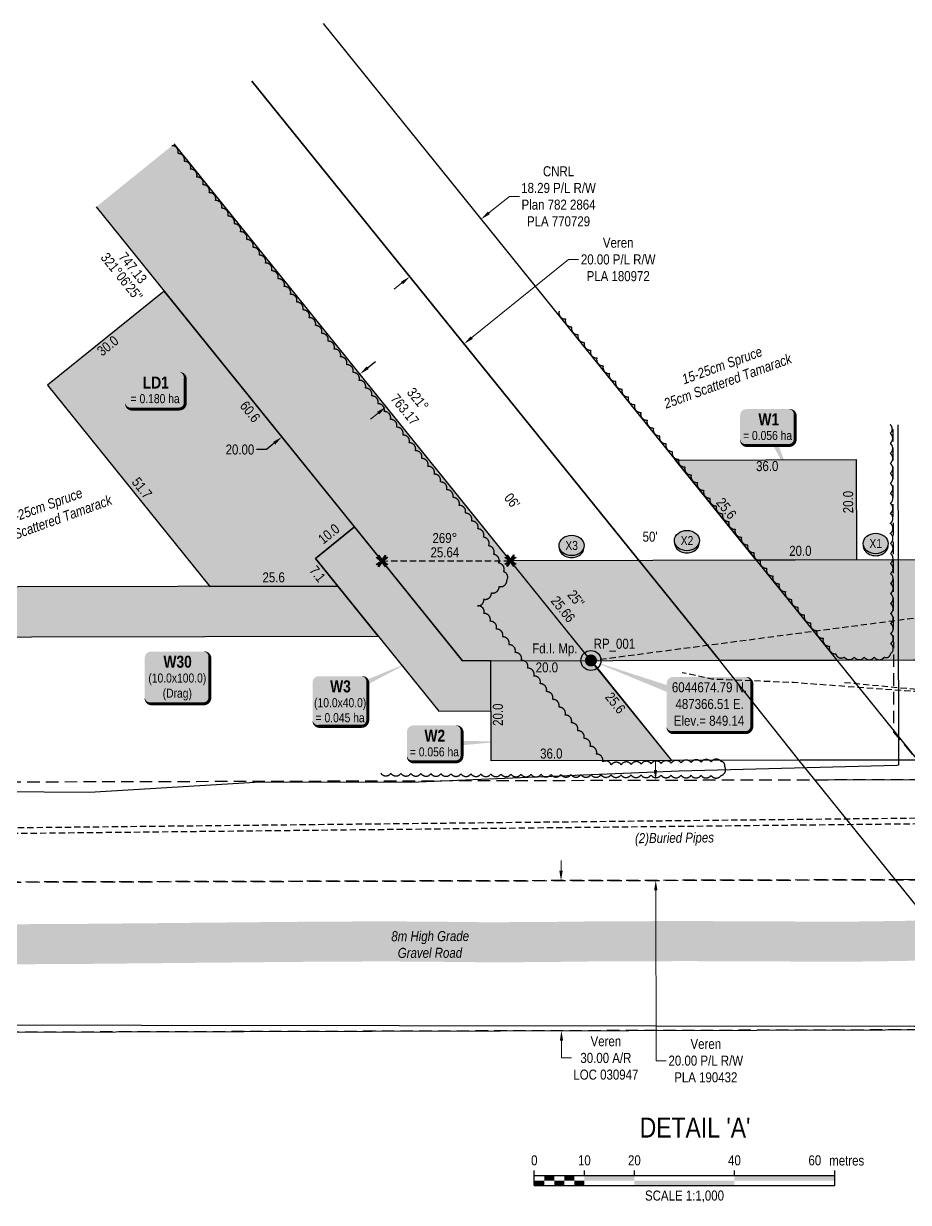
# Model space of a CAD drawing. Extents: x 481557 to 490744, y 6043801 to 6052728.
# Drawn here: x 484514 to 485398, y 6043801 to 6044978 of the extents above; entities that cross this region are included whole.
import ezdxf
from ezdxf.enums import TextEntityAlignment as Align

# ---------------------------------------------------------------- set-up
doc = ezdxf.new("R2010")
doc.units = 0
doc.header["$LTSCALE"] = 5
doc.header["$PDSIZE"] = 5
for name, pattern in [('0', [1, 1, 0]), ('foc-ACCESSROAD', [3.75, 2.5, -1.25]), ('foc-TIELINE', [1.875, 1.25, -0.625]), ('foc-TRAV', [1.875, 1.25, -0.625]), ('UG_PIPE', [1.875, 1.25, -0.625])]:
    doc.linetypes.add(name, pattern=pattern)
doc.layers.get('Defpoints').update_dxf_attribs({"color": 9})
for name, color, linetype in [('35', 37, 'Continuous'), ('AS-PIPE-UG', 44, 'UG_PIPE'), ('AS-PIPE-UG-T', 44, 'Continuous'), ('AS-ROADS', 254, 'Continuous'), ('C-AR', 13, 'foc-ACCESSROAD'), ('C-RW', 13, 'Continuous'), ('C-WS', 13, 'foc-ACCESSROAD'), ('DETAIL-T', 7, 'Continuous'), ('F-RW', 190, 'Continuous'), ('L-BD', 7, 'Continuous'), ('L-MON', 1, 'Continuous'), ('L-TIE', 7, 'foc-TIELINE'), ('P-CROSSINGS', 250, 'Continuous'), ('P-PROPOSED', 10, 'Continuous'), ('P-PROPOSED-H', 21, 'Continuous'), ('P-TEMP-BLOCKS', 250, 'Continuous'), ('P-TEMP-H', 41, 'Continuous'), ('P-TEMP_WORKSPACE', 46, 'Continuous'), ('P-TRAV', 4, 'foc-TRAV'), ('P-TXT', 4, 'Continuous'), ('T-BUSH', 110, '0'), ('T-BUSH-T', 110, 'Continuous'), ('WETLAND', 143, 'Continuous')]:
    doc.layers.add(name, color=color, linetype=linetype)
for name, color, linetype, lineweight in [('C-AR-T', 13, 'Continuous', 9), ('C-RW-T', 13, 'Continuous', 9), ('F-RW-T', 190, 'Continuous', 9), ('T-TEXT', 48, 'Continuous', 18)]:
    doc.layers.add(name, color=color, linetype=linetype, lineweight=lineweight)
doc.styles.add('80', font='ARIALN.TTF', dxfattribs={"height": 10})
doc.styles.add('80CG', font='ARIALN.TTF', dxfattribs={"height": 10})
doc.styles.add('80L', font='ARIALN.TTF', dxfattribs={"height": 10})
doc.styles.add('80LS', font='ARIALNI.TTF', dxfattribs={"height": 10})
doc.styles.add('BOLD', font='ARIALNB.TTF')
doc.styles.add('Crossing', font='ARIALN.TTF', dxfattribs={"height": 10})
doc.dimstyles.new('Compass 5 000', dxfattribs={"dimscale": 5, "dimtxt": 9, "dimasz": 2, "dimexe": 0.2, "dimexo": 0.0625, "dimgap": 0.5, "dimtad": 0, "dimtih": 1, "dimtoh": 1, "dimzin": 0, "dimdsep": 46, "dimtxsty": '80CG', "dimcen": 0.1, "dimse1": 1, "dimse2": 1, "dimclrd": 256, "dimclrt": 256, "dimaunit": 1, "dimadec": 4, "dimazin": 0, "dimtfac": 0.06, "dimtofl": 0, "dimtmove": 0, "dimatfit": 1, "dimfxl": 0.2, "dimtolj": 1, "dimtzin": 0, "dimlwd": -1, "dimarcsym": 0})

# ---------------------------------------------------------------- blocks, each defined once
blk = doc.blocks.new('*U87')
h = blk.add_hatch(color=191)
edge = h.paths.add_edge_path()
edge.add_line((-24, -18.2), (24, -18.2))
edge.add_arc((24, -12.2), 6, 270, 360)
edge.add_line((30, -12.2), (30, 12.5))
edge.add_arc((24, 12.5), 6, 0, 90)
edge.add_line((24, 18.5), (-24, 18.5))
edge.add_arc((-24, 12.5), 6, 90, 180)
edge.add_line((-30, 12.5), (-30, -12.2))
edge.add_arc((-24, -12.2), 6, 180, 270)
at = {"color": 250, "flags": 128}
blk.add_lwpolyline([(-24, -18.2, 3, 3, 0), (24, -18.2, 3, 3, 0.414214), (30, -12.2, 3, 3, 0), (30, 12.5, 3, 0, 0.414214), (24, 18.5, 0, 0, 0), (-24, 18.5, 0, 0, 0.414214), (-30, 12.5, 0, 0, 0), (-30, -12.2, 0, 3, 0.414214)], format="xyseb", close=True, dxfattribs=at)
at = {"flags": 128}
blk.add_lwpolyline([(-19.7, 12.4, 0, 7.5, 0), (0, 0, 0, 0, 0)], format="xyseb", dxfattribs=at)
at = {"color": 250}
for tag, p, height, style in [('TEMP_AREA_W1_001', (-9.2, 2.2), 12, 'BOLD'), ('ENTER_TEXT_001', (-30.7, -12.5), 9, '80')]:
    blk.add_attdef(tag, p, '', height=height, dxfattribs=dict(at, style=style))
blk = doc.blocks.new('*U120')
h = blk.add_hatch(color=191)
edge = h.paths.add_edge_path()
edge.add_line((-21.5, -31.6), (21.5, -31.6))
edge.add_arc((21.5, -25.6), 6, 270, 360)
edge.add_line((27.5, -25.6), (27.5, 12.5))
edge.add_arc((21.5, 12.5), 6, 0, 90)
edge.add_line((21.5, 18.5), (-21.5, 18.5))
edge.add_arc((-21.5, 12.5), 6, 90, 180)
edge.add_line((-27.5, 12.5), (-27.5, -25.6))
edge.add_arc((-21.5, -25.6), 6, 180, 270)
at = {"flags": 128}
blk.add_lwpolyline([(70.6, 33, 0, 7.5, 0), (0, 0, 0, 0, 0)], format="xyseb", dxfattribs=at)
at = {"color": 250, "flags": 128}
blk.add_lwpolyline([(-21.5, -31.6, 3, 3, 0), (21.5, -31.6, 3, 3, 0.414214), (27.5, -25.6, 3, 3, 0), (27.5, 12.5, 3, 0, 0.414214), (21.5, 18.5, 0, 0, 0), (-21.5, 18.5, 0, 0, 0.414214), (-27.5, 12.5, 0, 0, 0), (-27.5, -25.6, 0, 3, 0.414214)], format="xyseb", close=True, dxfattribs=at)
at = {"color": 250}
for tag, p, height, style in [('TEMP_AREA_W1_001', (-9.2, 2.2), 12, 'BOLD'), ('ENTER_TEXT_001', (-30.7, -12.5), 9, '80')]:
    blk.add_attdef(tag, p, '', height=height, dxfattribs=dict(at, style=style))
blk = doc.blocks.new('*U123')
h = blk.add_hatch(color=191)
edge = h.paths.add_edge_path()
edge.add_line((-21.5, -17.8), (21.5, -17.8))
edge.add_arc((21.5, -11.8), 6, 270, 360)
edge.add_line((27.5, -11.8), (27.5, 12.5))
edge.add_arc((21.5, 12.5), 6, 0, 90)
edge.add_line((21.5, 18.5), (-21.5, 18.5))
edge.add_arc((-21.5, 12.5), 6, 90, 180)
edge.add_line((-27.5, 12.5), (-27.5, -11.8))
edge.add_arc((-21.5, -11.8), 6, 180, 270)
at = {"color": 250, "flags": 128}
blk.add_lwpolyline([(-21.5, -17.8, 3, 3, 0), (21.5, -17.8, 3, 3, 0.414214), (27.5, -11.8, 3, 3, 0), (27.5, 12.5, 3, 0, 0.414214), (21.5, 18.5, 0, 0, 0), (-21.5, 18.5, 0, 0, 0.414214), (-27.5, 12.5, 0, 0, 0), (-27.5, -11.8, 0, 3, 0.414214)], format="xyseb", close=True, dxfattribs=at)
at = {"flags": 128}
blk.add_lwpolyline([(23.5, -50.8, 0, 7.5, 0), (0, 0, 0, 0, 0)], format="xyseb", dxfattribs=at)
at = {"color": 250}
for tag, p, height, style in [('TEMP_AREA_W1_001', (-9.2, 2.2), 12, 'BOLD'), ('ENTER_TEXT_001', (-30.7, -12.5), 9, '80')]:
    blk.add_attdef(tag, p, '', height=height, dxfattribs=dict(at, style=style))
blk = doc.blocks.new('*U122')
h = blk.add_hatch(color=191)
edge = h.paths.add_edge_path()
edge.add_line((-21.5, -17.8), (21.5, -17.8))
edge.add_arc((21.5, -11.8), 6, 270, 360)
edge.add_line((27.5, -11.8), (27.5, 12.5))
edge.add_arc((21.5, 12.5), 6, 0, 90)
edge.add_line((21.5, 18.5), (-21.5, 18.5))
edge.add_arc((-21.5, 12.5), 6, 90, 180)
edge.add_line((-27.5, 12.5), (-27.5, -11.8))
edge.add_arc((-21.5, -11.8), 6, 180, 270)
at = {"color": 250, "flags": 128}
blk.add_lwpolyline([(-21.5, -17.8, 3, 3, 0), (21.5, -17.8, 3, 3, 0.414214), (27.5, -11.8, 3, 3, 0), (27.5, 12.5, 3, 0, 0.414214), (21.5, 18.5, 0, 0, 0), (-21.5, 18.5, 0, 0, 0.414214), (-27.5, 12.5, 0, 0, 0), (-27.5, -11.8, 0, 3, 0.414214)], format="xyseb", close=True, dxfattribs=at)
at = {"flags": 128}
blk.add_lwpolyline([(66.8, 2.4, 0, 7.5, 0), (0, 0, 0, 0, 0)], format="xyseb", dxfattribs=at)
at = {"color": 250}
for tag, p, height, style in [('TEMP_AREA_W1_001', (-9.2, 2.2), 12, 'BOLD'), ('ENTER_TEXT_001', (-30.7, -12.5), 9, '80')]:
    blk.add_attdef(tag, p, '', height=height, dxfattribs=dict(at, style=style))
blk = doc.blocks.new('*U145')
h = blk.add_hatch(color=191)
edge = h.paths.add_edge_path()
edge.add_line((-26.5, -33.7), (26.5, -33.7))
edge.add_arc((26.5, -27.7), 6, 270, 360)
edge.add_line((32.5, -27.7), (32.5, 12.5))
edge.add_arc((26.5, 12.5), 6, 0, 90)
edge.add_line((26.5, 18.5), (-26.5, 18.5))
edge.add_arc((-26.5, 12.5), 6, 90, 180)
edge.add_line((-32.5, 12.5), (-32.5, -27.7))
edge.add_arc((-26.5, -27.7), 6, 180, 270)
at = {"color": 250, "flags": 128}
blk.add_lwpolyline([(-26.5, -33.7, 3, 3, 0), (26.5, -33.7, 3, 3, 0.414214), (32.5, -27.7, 3, 3, 0), (32.5, 12.5, 3, 0, 0.414214), (26.5, 18.5, 0, 0, 0), (-26.5, 18.5, 0, 0, 0.414214), (-32.5, 12.5, 0, 0, 0), (-32.5, -27.7, 0, 3, 0.414214)], format="xyseb", close=True, dxfattribs=at)
at = {"flags": 128}
blk.add_lwpolyline([(16.1, 3.6, 0, 7.5, 0), (0, 0, 0, 0, 0)], format="xyseb", dxfattribs=at)
at = {"color": 250}
for tag, p, height, style in [('TEMP_AREA_W1_001', (-9.2, 2.2), 12, 'BOLD'), ('ENTER_TEXT_001', (-30.7, -12.5), 9, '80')]:
    blk.add_attdef(tag, p, '', height=height, dxfattribs=dict(at, style=style))
blk = doc.blocks.new('*U167')
h = blk.add_hatch(color=254)
edge = h.paths.add_edge_path()
edge.add_line((-36.5, -28.5), (36.5, -28.5))
edge.add_arc((36.5, -22.5), 6, 270, 360)
edge.add_line((42.5, -22.5), (42.5, 21))
edge.add_arc((36.5, 21), 6, 0, 90)
edge.add_line((36.5, 27), (-36.5, 27))
edge.add_arc((-36.5, 21), 6, 90, 180)
edge.add_line((-42.5, 21), (-42.5, -22.5))
edge.add_arc((-36.5, -22.5), 6, 180, 270)
at = {"color": 1, "flags": 128}
blk.add_lwpolyline([(-118.2, 43.5, 0, 10, 0), (0, 0, 5, 5, 0)], format="xyseb", dxfattribs=at)
blk.add_lwpolyline([(-36.5, -28.5, 3, 3, 0), (36.5, -28.5, 3, 3, 0.414214), (42.5, -22.5, 3, 3, 0), (42.5, 21, 3, 0, 0.414214), (36.5, 27, 0, 0, 0), (-36.5, 27, 0, 0, 0.414214), (-42.5, 21, 0, 0, 0), (-42.5, -22.5, 0, 3, 0.414214)], format="xyseb", close=True, dxfattribs=at)
at = {"color": 1, "style": '80'}
blk.add_attdef('ENTER_TEXT_001', (-36, -5), '', height=10, dxfattribs=at)
blk = doc.blocks.new('*D164')
at = {"layer": 'C-AR-T', "transparency": 16777216}
for p, q in [((485051, 6044132.2), (485051, 6044142.2)), ((485051.5, 6043962.3), (485051.5, 6043945.1)), ((485051.5, 6043945.1), (485061.5, 6043945.1))]:
    blk.add_line(p, q, dxfattribs=at)
for points in [[(485052.7, 6044132.2), (485049.3, 6044132.2), (485051, 6044122.2)], [(485053.1, 6043962.3), (485049.8, 6043962.3), (485051.4, 6043972.3)]]:
    blk.add_solid(points, dxfattribs=at)
at = {"layer": 'Defpoints', "color": 0, "transparency": 16777216}
for p in [(485051, 6044122.2), (483626.4, 6044118.5), (483626.8, 6043968.5)]:
    blk.add_point(p, dxfattribs=at)
at = {"layer": 'C-AR-T', "transparency": 16777216, "insert": (485095.8, 6043945.1), "char_height": 10, "attachment_point": 5, "style": '80CG'}
blk.add_mtext('\\A1;Veren\\P30.00 A/R\\PLOC 030947', dxfattribs=at)
blk = doc.blocks.new('*D166')
at = {"layer": 'C-AR-T', "transparency": 16777216}
for p, q in [((485145.3, 6044232.5), (485145.3, 6044242.5)), ((485145.7, 6044112.5), (485146.1, 6043942.4)), ((485146.1, 6043942.4), (485156.1, 6043942.4))]:
    blk.add_line(p, q, dxfattribs=at)
for points in [[(485147, 6044232.5), (485143.7, 6044232.5), (485145.4, 6044222.5)], [(485147.3, 6044112.5), (485144, 6044112.5), (485145.6, 6044122.5)]]:
    blk.add_solid(points, dxfattribs=at)
at = {"layer": 'Defpoints', "color": 0, "transparency": 16777216}
for p in [(483952.8, 6044219.3), (485145.4, 6044222.5), (483953.1, 6044119.3)]:
    blk.add_point(p, dxfattribs=at)
at = {"layer": 'C-AR-T', "transparency": 16777216, "insert": (485195.6, 6043942.4), "char_height": 10, "attachment_point": 5, "style": '80CG'}
blk.add_mtext('\\A1;Veren\\P20.00 P/L R/W\\PPLA 190432', dxfattribs=at)
blk = doc.blocks.new('*D165')
at = {"layer": 'C-RW-T', "transparency": 16777216}
for p, q in [((484961.9, 6044664.4), (485058.6, 6044742.4)), ((485058.6, 6044742.4), (485068.6, 6044742.4)), ((484868.4, 6044589), (484860.6, 6044582.8))]:
    blk.add_line(p, q, dxfattribs=at)
for points in [[(484960.8, 6044665.7), (484962.9, 6044663.1), (484954.1, 6044658.1)], [(484867.3, 6044590.3), (484869.4, 6044587.7), (484876.2, 6044595.3)]]:
    blk.add_solid(points, dxfattribs=at)
at = {"layer": 'Defpoints', "color": 0, "transparency": 16777216}
for p in [(484730.7, 6044935.2), (484652.8, 6044872.3), (484876.2, 6044595.3)]:
    blk.add_point(p, dxfattribs=at)
at = {"layer": 'C-RW-T', "transparency": 16777216, "insert": (485108.1, 6044742.4), "char_height": 10, "attachment_point": 5, "style": '80CG'}
blk.add_mtext('\\A1;Veren\\P20.00 P/L R/W\\PPLA 180972', dxfattribs=at)
blk = doc.blocks.new('fdia')
at = {"color": 255, "const_width": 1}
blk.add_lwpolyline([(-0.5, 0, 1), (0.5, 0, 1)], format="xyb", close=True, dxfattribs=at)
blk = doc.blocks.new('Fdiaa')
blk.add_blockref('fdia', (0, 0))
blk = doc.blocks.new('fdib')
at = {"color": 1, "const_width": 1.6}
blk.add_lwpolyline([(-0.4, 0, 1), (0.4, 0, 1)], format="xyb", close=True, dxfattribs=at)
at = {"color": 1}
blk.add_circle((0, 0), 0.8, dxfattribs=at)
blk = doc.blocks.new('Fdibb')
blk.add_blockref('fdib', (0, 0))
blk = doc.blocks.new('fdicc')
for name in ['Fdibb', 'Fdiaa']:
    blk.add_blockref(name, (0, 0))
blk = doc.blocks.new('FDI')
blk.add_blockref('fdicc', (0, 0))
blk = doc.blocks.new('TEMP')
h = blk.add_hatch(color=255)
h.dxf.hatch_style = 1
h.paths.add_polyline_path([(0, 0.25), (-0.67, 1.15), (-0.67, 0.67), (-1.15, 0.67), (-0.25, 0), (-1.15, -0.67), (-0.67, -0.67), (-0.67, -1.15), (0, -0.25), (0.67, -1.15), (0.67, -0.67), (1.15, -0.67), (0.25, 0), (1.15, 0.67), (0.67, 0.67), (0.67, 1.15)])
h.paths.add_polyline_path([(0.57, 0.85), (0.57, 0.57), (0.85, 0.57), (0.08, 0), (0.85, -0.57), (0.57, -0.57), (0.57, -0.85), (0, -0.08), (-0.57, -0.85), (-0.57, -0.57), (-0.85, -0.57), (-0.08, 0), (-0.85, 0.57), (-0.57, 0.57), (-0.57, 0.85), (0, 0.08)], flags=16)
h = blk.add_hatch(color=1)
h.dxf.hatch_style = 1
h.paths.add_polyline_path([(0, 0.08), (-0.57, 0.85), (-0.57, 0.57), (-0.85, 0.57), (-0.08, 0), (-0.85, -0.57), (-0.57, -0.57), (-0.57, -0.85), (0, -0.08), (0.57, -0.85), (0.57, -0.57), (0.85, -0.57), (0.08, 0), (0.85, 0.57), (0.57, 0.57), (0.57, 0.85)])
at = {"color": 1}
for p, q in [((-0.08, 0), (0.08, 0)), ((0, 0.08), (0, -0.08))]:
    blk.add_line(p, q, dxfattribs=at)
at = {"color": 255, "flags": 128}
blk.add_lwpolyline([(-0.25, 0), (-1.15, 0.67), (-0.67, 0.67), (-0.67, 1.15), (0, 0.25), (0.67, 1.15), (0.67, 0.67), (1.15, 0.67), (0.25, 0), (1.15, -0.67), (0.67, -0.67), (0.67, -1.15), (0, -0.25), (-0.67, -1.15), (-0.67, -0.67), (-1.15, -0.67)], close=True, dxfattribs=at)
at = {"color": 1, "flags": 128}
blk.add_lwpolyline([(-0.08, 0), (-0.85, 0.57), (-0.57, 0.57), (-0.57, 0.85), (0, 0.08), (0.57, 0.85), (0.57, 0.57), (0.85, 0.57), (0.08, 0), (0.85, -0.57), (0.57, -0.57), (0.57, -0.85), (0, -0.08), (-0.57, -0.85), (-0.57, -0.57), (-0.85, -0.57)], close=True, dxfattribs=at)
blk = doc.blocks.new('*D168')
at = {"layer": 'Defpoints', "color": 0, "transparency": 16777216}
for p in [(484849.9, 6044628.2), (484772.1, 6044565.4), (484772.2, 6044565.2)]:
    blk.add_point(p, dxfattribs=at)
at = {"layer": 'P-TXT', "transparency": 16777216}
for p, q in [((484857.8, 6044634.3), (484865.6, 6044640.6)), ((484764.4, 6044558.9), (484756.7, 6044552.6)), ((484756.7, 6044552.6), (484746.7, 6044552.6))]:
    blk.add_line(p, q, dxfattribs=at)
for points in [[(484856.8, 6044635.6), (484858.9, 6044633), (484850.1, 6044628)], [(484763.4, 6044560.2), (484765.5, 6044557.6), (484772.2, 6044565.2)]]:
    blk.add_solid(points, dxfattribs=at)
at = {"layer": 'P-TXT', "transparency": 16777216, "insert": (484730.3, 6044552.6), "char_height": 10, "attachment_point": 5, "style": '80CG'}
blk.add_mtext('\\A1;20.00', dxfattribs=at)
blk = doc.blocks.new('*U16')
at = {"color": 0}
for p, q in [((-150, 0), (-150, 15)), ((-100, 10), (-100, 15)), ((-50, 10), (-50, 15)), ((50, 10), (50, 15)), ((150.2, 0), (150.2, 15)), ((-150, 10), (150.2, 10)), ((-150, 0), (150.2, 0))]:
    blk.add_line(p, q, dxfattribs=at)
for points in [[(-150, 5), (-140, 5), (-150, 0), (-140, 0)], [(-140, 10), (-130, 10), (-140, 5), (-130, 5)], [(-130, 5), (-120, 5), (-130, 0), (-120, 0)], [(-120, 10), (-110, 10), (-120, 5), (-110, 5)], [(-110, 5), (-100, 5), (-110, 0), (-100, 0)], [(-100, 10), (-50, 10), (-100, 5), (-50, 5)], [(-50, 5), (50, 5), (-50, 0), (50, 0)], [(50, 10), (150.2, 10), (50, 5), (150.2, 5)]]:
    blk.add_solid(points, dxfattribs=at)
at = {"color": 0, "style": '80'}
blk.add_text('metres', height=10, dxfattribs=at).set_placement((162.2, 20), align=Align.CENTER)
at = {"color": 0, "char_height": 10, "style": '80'}
for s, insert, attachment_point in [('0', (-150, 30.2), 2), ('10', (-100, 30.2), 2), ('20', (-50, 30.2), 2), ('40', (50, 30.2), 2), ('60', (136.7, 30.2), 3), ('SCALE 1:1,000', (0.1, -5), 2)]:
    blk.add_mtext(s, dxfattribs=dict(at, insert=insert, attachment_point=attachment_point))
blk = doc.blocks.new('xing2')
h = blk.add_hatch(color=50)
h.dxf.hatch_style = 1
edge = h.paths.add_edge_path()
edge.add_ellipse((0, 0), major_axis=(-12.5, 0), ratio=0.816297, start_angle=0, end_angle=360)
h = blk.add_hatch(color=250)
h.dxf.hatch_style = 1
edge = h.paths.add_edge_path()
edge.add_ellipse((0, -2), major_axis=(-12.5, 0), ratio=0.816297, start_angle=0, end_angle=180)
edge.add_line((12.5, -2), (12.5, 0))
edge.add_ellipse((0, 0), major_axis=(-12.5, 0), ratio=0.816297, start_angle=0, end_angle=180, ccw=False)
edge.add_line((-12.5, 0), (-12.5, -2))
at = {"color": 250}
blk.add_ellipse((0, 0), major_axis=(-12.5, 0), ratio=0.816297, dxfattribs=at)
blk.add_ellipse((0, -2), major_axis=(-12.5, 0), ratio=0.816297, start_param=0, end_param=3.141593, dxfattribs=at)
at = {"color": 250, "style": 'Crossing'}
blk.add_attdef('CROSSING', text='', height=9, dxfattribs=at).set_placement((0.1, 0), align=Align.MIDDLE_CENTER)
at = {"color": 250, "style": 'Crossing', "flags": 1}
for tag, p in [('OWNER', (0.1, -12.5)), ('DESCRIPTION', (0.1, -25.8)), ('LOCATION', (0.1, -39.3)), ('DWG_REF', (0.1, -52.8))]:
    blk.add_attdef(tag, text='', height=9, dxfattribs=at).set_placement(p, align=Align.MIDDLE_CENTER)

msp = doc.modelspace()

# ---------------------------------------------------------------- hatches: boundary and pattern name
at = {"layer": 'P-PROPOSED-H'}
h = msp.add_hatch(color=256, dxfattribs=at)
h.dxf.hatch_style = 1
h.paths.add_polyline_path([(484664.623, 6044857.773), (484586.818, 6044794.961), (484952.68, 6044341.575), (485853.649, 6044343.633), (485853.42, 6044443.633), (485000.483, 6044441.6)])
at = {"layer": 'P-TEMP-H'}
h = msp.add_hatch(color=256, dxfattribs=at)
h.dxf.hatch_style = 1
h.paths.add_polyline_path([(484537.971, 6044616.804), (484700.068, 6044415.865), (484828.204, 6044416.21), (484805.905, 6044443.852), (484844.784, 6044475.283), (484654.637, 6044710.919)])
h = msp.add_hatch(color=256, dxfattribs=at)
h.dxf.hatch_style = 1
h.paths.add_polyline_path([(485246.034, 6044442.136), (485165.48, 6044541.915), (485345.816, 6044542.511), (485346.034, 6044442.354)])
h = msp.add_hatch(color=256, dxfattribs=at)
h.dxf.hatch_style = 1
h.paths.add_polyline_path([(484980.868, 6044341.667), (484952.68, 6044341.575), (484844.784, 6044475.283), (484805.873, 6044443.884), (484928.842, 6044291.498), (484981.031, 6044291.668)])
h = msp.add_hatch(color=256, dxfattribs=at)
h.dxf.hatch_style = 1
h.paths.add_polyline_path([(484828.204, 6044416.21), (484348.543, 6044415.163), (484348.652, 6044365.19), (484868.46, 6044366.325)])
h = msp.add_hatch(color=256, dxfattribs=at)
h.dxf.hatch_style = 1
h.paths.add_polyline_path([(485080.968, 6044341.868), (485161.327, 6044242.255), (484981.194, 6044241.668), (484980.868, 6044341.667), (485080.868, 6044341.993)])

# ---------------------------------------------------------------- linework, layer by layer
at = {"layer": '35', "color": 3}
msp.add_circle((485080.868, 6044341.993), 9.995, dxfattribs=at)
at = {"layer": 'AS-PIPE-UG', "flags": 128}
for points in [[(485828.663, 6044289.43), (485790.143, 6044291.54), (485764.433, 6044299.27), (485731.123, 6044309.045), (485590.343, 6044309.22), (485488.743, 6044309.09), (485402.783, 6044311.055), (485282.813, 6044319.9), (485201.578, 6044323.35), (485171.893, 6044329.83)], [(485799.123, 6044309.085), (485765.983, 6044311.165), (485730.813, 6044312.31), (485589.798, 6044312.24), (485488.763, 6044309.365), (485403.203, 6044313.21), (485331.643, 6044320.07)], [(484349.154, 6044173.446), (485483.172, 6044185.561), (485629.243, 6044187.745), (485654.768, 6044187.26), (485680.128, 6044187.44), (485710.983, 6044213.355), (485730.608, 6044234.415), (485748.473, 6044254.355), (485766.913, 6044270.175), (485796.868, 6044272.02), (485828.008, 6044272.195)], [(485846.823, 6044262.64), (485803.663, 6044263.755), (485776.258, 6044260.46), (485754.958, 6044246.525), (485737.468, 6044230.44), (485715.218, 6044208.865), (485686.033, 6044181.095), (485664.568, 6044178.88), (485483.193, 6044179.565), (484349.17, 6044167.449)]]:
    msp.add_lwpolyline(points, dxfattribs=at)
at = {"layer": 'AS-ROADS', "const_width": 39.979, "flags": 128}
msp.add_lwpolyline([(485424.075, 6044062.818), (485398.45, 6044062.113), (485368.87, 6044061.633), (485335.105, 6044061.218), (485307.33, 6044061.123), (485277.36, 6044061.463), (485245.49, 6044061.543), (485212.17, 6044061.693), (485177.52, 6044061.788), (485141.475, 6044061.718), (485103.975, 6044061.623), (485078.29, 6044061.438), (485052.065, 6044061.108), (485025.29, 6044060.788), (484998, 6044060.718), (484970.085, 6044060.703), (484941.64, 6044061.028), (484912.715, 6044061.273), (484883.17, 6044061.478), (484853.18, 6044061.428), (484822.75, 6044061.313), (484791.315, 6044061.078), (484759.035, 6044060.813), (484724.965, 6044060.458), (484689.925, 6044060.143), (484653.935, 6044059.778), (484617.375, 6044059.428), (484579.93, 6044059.063), (484541.99, 6044058.858), (484503.21, 6044058.618), (484464.015, 6044058.353)], dxfattribs=at)
at = {"layer": 'C-AR', "flags": 128}
for points in [[(484349.032, 6044220.424), (485304.423, 6044222.962), (485422.766, 6044223.175), (485493.924, 6044133.633), (485502.199, 6044123.375), (485493.951, 6044123.356), (485385.01, 6044123.07), (484349.294, 6044120.357)], [(484349.294, 6044120.355), (485381.844, 6044123.059), (485493.951, 6044123.348), (485498.984, 6044123.363), (485593.899, 6044123.611), (486102.729, 6044124.955)], [(486103.117, 6043975.005), (484349.688, 6043970.441)]]:
    msp.add_lwpolyline(points, dxfattribs=at)
at = {"layer": 'C-RW', "flags": 128}
for points in [[(484742.307, 6044920.49), (485209.146, 6044342.161), (485326.529, 6044342.429), (485875.496, 6044343.692), (485875.015, 6044243.579), (485406.903, 6044242.585), (485289.702, 6044242.302), (485161.54, 6044241.991), (485080.868, 6044341.993), (484664.623, 6044857.773)], [(486102.729, 6044124.955), (485593.899, 6044123.619), (485502.197, 6044123.375), (485493.951, 6044123.356), (485385.01, 6044123.07), (485304.423, 6044222.962), (485422.766, 6044223.175), (485493.69, 6044223.314), (485593.636, 6044223.577), (485853.219, 6044224.256), (485853.168, 6044243.52), (485853.649, 6044343.633), (485952.917, 6044343.732), (485953.229, 6044224.52), (486102.465, 6044224.912)], [(484349.683, 6043970.436), (485502.915, 6043973.441), (485620.06, 6043973.741), (486103.117, 6043975.005)]]:
    msp.add_lwpolyline(points, dxfattribs=at)
at = {"layer": 'C-WS', "flags": 128}
msp.add_lwpolyline([(486102.465, 6044224.912), (485953.229, 6044224.52), (485853.219, 6044224.256), (485593.636, 6044223.577), (485493.69, 6044223.314), (485422.766, 6044223.175), (485407.102, 6044242.585), (485383.478, 6044270.544), (485383.286, 6044342.317), (485382.669, 6044577.427)], dxfattribs=at)
at = {"layer": 'F-RW', "flags": 128}
for points in [[(484813.469, 6044977.94), (485326.529, 6044342.429), (485407.102, 6044242.585), (485422.766, 6044223.175), (485493.933, 6044133.633), (485502.202, 6044123.372), (485622.914, 6043973.735), (485636.731, 6043956.555)], [(485565.617, 6043899.187), (485505.732, 6043973.422), (485385.01, 6044123.07), (485304.423, 6044222.968), (485288.959, 6044242.137), (485209.146, 6044342.161), (484742.307, 6044920.49)]]:
    msp.add_lwpolyline(points, dxfattribs=at)
at = {"layer": 'F-RW-T'}
for p, q in [((484978.868, 6044788.853), (484999.415, 6044805.42)), ((484999.415, 6044805.42), (485009.415, 6044805.42)), ((484892.153, 6044718.938), (484884.368, 6044712.661))]:
    msp.add_line(p, q, dxfattribs=at)
for points in [[(484977.822, 6044790.151), (484979.914, 6044787.556), (484971.083, 6044782.577)], [(484891.106, 6044720.235), (484893.199, 6044717.64), (484899.937, 6044725.214)]]:
    msp.add_solid(points, dxfattribs=at)
at = {"layer": 'L-TIE'}
msp.add_line((485080.868, 6044341.993), (485852.1, 6044443.459), dxfattribs=at)
at = {"layer": 'P-PROPOSED'}
msp.add_lwpolyline([(484586.818, 6044794.961), (484952.68, 6044341.575), (485853.649, 6044343.633), (485853.42, 6044443.633), (485000.483, 6044441.6), (484664.623, 6044857.773)], dxfattribs=at)
at = {"layer": 'P-TEMP_WORKSPACE', "flags": 128}
for points in [[(484537.971, 6044616.804), (484700.068, 6044415.865), (484828.204, 6044416.21), (484805.905, 6044443.852), (484844.784, 6044475.283), (484654.637, 6044710.919)], [(484980.868, 6044341.667), (484952.68, 6044341.575), (484844.784, 6044475.283), (484805.873, 6044443.884), (484928.842, 6044291.498), (484981.031, 6044291.668)], [(484828.204, 6044416.21), (484348.543, 6044415.163), (484348.652, 6044365.19), (484868.46, 6044366.325)], [(485080.968, 6044341.868), (485161.327, 6044242.255), (484981.194, 6044241.668), (484980.868, 6044341.667), (485080.868, 6044341.993)]]:
    msp.add_lwpolyline(points, close=True, dxfattribs=at)
msp.add_lwpolyline([(485246.034, 6044442.136), (485165.48, 6044541.915), (485345.816, 6044542.511), (485346.034, 6044442.354), (485246.034, 6044442.136)], dxfattribs=at)
at = {"layer": 'P-TRAV'}
msp.add_line((484871.923, 6044441.321), (485000.483, 6044441.6), dxfattribs=at)
at = {"layer": 'T-BUSH', "flags": 128}
for points in [[(484871.049, 6044229.361, 0.52056705), (484881.043, 6044229.297, 0.52056705), (484891.038, 6044229.232, 0.52056705), (484901.032, 6044229.168, 0.52056705), (484911.027, 6044229.103, 0.52056705), (484921.021, 6044229.039, 0.52056705), (484931.016, 6044228.975, 0.52056705), (484941.01, 6044228.91, 0.52056705), (484951.005, 6044228.846, 0.52056705), (484961, 6044228.781, 0.52056705), (484970.994, 6044228.717, 0.52056705), (484980.989, 6044228.652, 0.52056705), (484990.983, 6044228.588, 0.52056705), (485000.978, 6044228.523, 0.52056705), (485010.972, 6044228.459, 0.52056705), (485020.967, 6044228.395, 0.52056705), (485030.961, 6044228.33, 0.52056705), (485040.956, 6044228.266, 0.52056705), (485050.95, 6044228.201, 0.52056705), (485060.945, 6044228.137, 0.52056705), (485070.939, 6044228.072, 0.52056705), (485080.934, 6044228.008, 0.52056705), (485090.928, 6044227.943, 0.52056705), (485100.923, 6044227.879, 0.52056705), (485110.917, 6044227.815, 0.52056705), (485120.912, 6044227.75, 0.52056705), (485130.906, 6044227.686, 0.52056705), (485140.901, 6044227.621, 0.52056705), (485150.895, 6044227.557, 0.52056705), (485160.89, 6044227.492, 0.52056705), (485170.884, 6044227.428, 0.52056705), (485180.879, 6044227.364, 0.52056705), (485190.873, 6044227.299, 0.52056705), (485200.868, 6044227.235, 0.52056705), (485210.862, 6044227.17, 0.52056705), (485214.309, 6044236.512, 0.52056705), (485210.991, 6044241.035, 0.52056705), (485201.001, 6044240.728, 0.52056705), (485191.011, 6044240.42, 0.52056705), (485181.021, 6044240.112, 0.52056705), (485171.032, 6044239.805, 0.52056705), (485161.042, 6044239.497, 0.52056705), (485151.052, 6044239.19, 0.52056705), (485141.062, 6044238.882, 0.52056705), (485131.072, 6044238.574, 0.52056705), (485121.082, 6044238.267, 0.52056705), (485111.092, 6044237.959, 0.52056705), (485101.102, 6044237.651, 0.52056705), (485092.644, 6044240.663, 0.52056705), (485086.398, 6044248.465, 0.52056705), (485080.151, 6044256.268, 0.52056705), (485073.905, 6044264.07, 0.52056705), (485067.659, 6044271.873, 0.52056705), (485061.413, 6044279.675, 0.52056705), (485055.166, 6044287.478, 0.52056705), (485048.92, 6044295.28, 0.52056705), (485042.674, 6044303.083, 0.52056705), (485036.428, 6044310.885, 0.52056705), (485030.181, 6044318.688, 0.52056705), (485023.935, 6044326.49, 0.52056705), (485017.689, 6044334.293, 0.52056705), (485011.443, 6044342.095, 0.52056705), (485005.197, 6044349.898, 0.52056705), (484998.95, 6044357.7, 0.52056705), (484992.704, 6044365.503, 0.52056705), (484986.458, 6044373.305, 0.52056705), (484980.212, 6044381.108, 0.52056705), (484973.965, 6044388.91, 0.52056705), (484967.719, 6044396.713, 0.52056705), (484973.675, 6044403.235, 0.52056705), (484981.405, 6044409.572, 0.52056705), (484989.134, 6044415.909, 0.52056705), (484996.863, 6044422.245, 0.52056705), (484993.664, 6044430.56, 0.52056705), (484988.646, 6044439.204, 0.52056705), (484983.628, 6044447.848, 0.52056705), (484978.611, 6044456.492, 0.52056705), (484973.593, 6044465.136, 0.52056705), (484967.976, 6044473.37, 0.52056705), (484961.736, 6044481.177, 0.52056705), (484955.496, 6044488.984, 0.52056705), (484949.255, 6044496.791, 0.52056705), (484943.015, 6044504.599, 0.52056705), (484936.775, 6044512.406, 0.52056705), (484930.535, 6044520.213, 0.52056705), (484924.294, 6044528.02, 0.52056705), (484918.054, 6044535.828, 0.52056705), (484911.814, 6044543.635, 0.52056705), (484905.574, 6044551.442, 0.52056705), (484899.333, 6044559.25, 0.52056705), (484893.093, 6044567.057, 0.52056705), (484886.853, 6044574.864, 0.52056705), (484880.613, 6044582.671, 0.52056705), (484874.372, 6044590.479, 0.52056705), (484868.132, 6044598.286, 0.52056705), (484861.892, 6044606.093, 0.52056705), (484855.651, 6044613.9, 0.52056705), (484849.411, 6044621.708, 0.52056705), (484843.171, 6044629.515, 0.52056705), (484836.931, 6044637.322, 0.52056705), (484830.69, 6044645.13, 0.52056705), (484824.45, 6044652.937, 0.52056705), (484818.21, 6044660.744, 0.52056705), (484811.97, 6044668.551, 0.52056705), (484805.729, 6044676.359, 0.52056705), (484799.489, 6044684.166, 0.52056705), (484793.249, 6044691.973, 0.52056705), (484787.009, 6044699.78, 0.52056705), (484780.768, 6044707.588, 0.52056705), (484774.528, 6044715.395, 0.52056705), (484768.288, 6044723.202, 0.52056705), (484762.048, 6044731.009, 0.52056705), (484755.807, 6044738.817, 0.52056705), (484749.567, 6044746.624, 0.52056705), (484743.327, 6044754.431, 0.52056705), (484737.086, 6044762.239, 0.52056705), (484730.846, 6044770.046, 0.52056705), (484724.606, 6044777.853, 0.52056705), (484718.366, 6044785.66, 0.52056705), (484712.125, 6044793.468, 0.52056705), (484705.885, 6044801.275, 0.52056705), (484699.645, 6044809.082, 0.52056705), (484693.405, 6044816.889, 0.52056705), (484687.164, 6044824.697, 0.52056705), (484680.924, 6044832.504, 0.52056705), (484674.684, 6044840.311, 0.52056705), (484668.444, 6044848.118, 0.5132976), (484662.343, 6044855.933, 0.5132976)], [(485049.163, 6044690.767, 0.52056705), (485055.441, 6044682.99, 0.52056705), (485061.72, 6044675.214, 0.52056705), (485067.998, 6044667.437, 0.52056705), (485074.276, 6044659.66, 0.52056705), (485080.554, 6044651.884, 0.52056705), (485086.833, 6044644.107, 0.52056705), (485093.111, 6044636.33, 0.52056705), (485099.389, 6044628.553, 0.52056705), (485105.668, 6044620.777, 0.52056705), (485111.946, 6044613, 0.52056705), (485118.224, 6044605.223, 0.52056705), (485124.503, 6044597.447, 0.52056705), (485130.781, 6044589.67, 0.52056705), (485137.059, 6044581.893, 0.52056705), (485143.337, 6044574.116, 0.52056705), (485149.616, 6044566.34, 0.52056705), (485155.894, 6044558.563, 0.52056705), (485162.172, 6044550.786, 0.52056705), (485168.451, 6044543.01, 0.52056705), (485174.729, 6044535.233, 0.52056705), (485181.007, 6044527.456, 0.52056705), (485187.285, 6044519.679, 0.52056705), (485193.564, 6044511.903, 0.52056705), (485199.842, 6044504.126, 0.52056705), (485206.12, 6044496.349, 0.52056705), (485212.399, 6044488.572, 0.52056705), (485218.677, 6044480.796, 0.52056705), (485224.955, 6044473.019, 0.52056705), (485231.233, 6044465.242, 0.52056705), (485237.512, 6044457.466, 0.52056705), (485243.79, 6044449.689, 0.52056705), (485250.068, 6044441.912, 0.52056705), (485256.347, 6044434.135, 0.52056705), (485262.625, 6044426.359, 0.52056705), (485268.903, 6044418.582, 0.52056705), (485275.182, 6044410.805, 0.52056705), (485281.46, 6044403.029, 0.52056705), (485287.738, 6044395.252, 0.52056705), (485294.016, 6044387.475, 0.52056705), (485300.295, 6044379.698, 0.52056705), (485306.573, 6044371.922, 0.52056705), (485312.851, 6044364.145, 0.52056705), (485319.13, 6044356.368, 0.52056705), (485325.408, 6044348.592, 0.52056705), (485333.889, 6044345.413, 0.52056705), (485343.884, 6044345.393, 0.52056705), (485353.879, 6044345.373, 0.52056705), (485363.873, 6044345.354, 0.52056705), (485373.868, 6044345.334, 0.52056705), (485380.27, 6044348.904, 0.52056705), (485380.244, 6044358.899, 0.52056705), (485380.218, 6044368.893, 0.52056705), (485380.192, 6044378.888, 0.52056705), (485380.165, 6044388.883, 0.52056705), (485380.139, 6044398.877, 0.52056705), (485380.113, 6044408.872, 0.52056705), (485380.087, 6044418.867, 0.52056705), (485380.061, 6044428.861, 0.52056705), (485380.034, 6044438.856, 0.52056705), (485380.008, 6044448.851, 0.52056705), (485379.982, 6044458.845, 0.52056705), (485379.956, 6044468.84, 0.52056705), (485379.929, 6044478.835, 0.52056705), (485379.903, 6044488.829, 0.52056705), (485379.877, 6044498.824, 0.52056705), (485379.851, 6044508.819, 0.52056705), (485379.824, 6044518.813, 0.52056705), (485379.798, 6044528.808, 0.52056705), (485379.772, 6044538.803, 0.52056705), (485379.746, 6044548.797, 0.52056705), (485379.719, 6044558.792, 0.52056705), (485379.693, 6044568.787, 0.52056705), (485379.67, 6044577.42, 0.52056705)]]:
    msp.add_lwpolyline(points, format="xyb", dxfattribs=at)
at = {"layer": 'WETLAND'}
for points in [[(485387.421, 6044577.44), (485388.055, 6044237.324), (485386.506, 6044237.282), (485168.922, 6044231.354), (485073.135, 6044227.361), (484900.533, 6044220.166), (484750.844, 6044220.583), (484580.022, 6044210.269), (484444.008, 6044211.023), (484349.055, 6044211.549)], [(484349.667, 6043978.38), (484631.902, 6043978.005), (485403.714, 6043976.981), (485501.397, 6043976.851), (485821.572, 6043996.631), (486103.059, 6044000.025)]]:
    msp.add_lwpolyline(points, dxfattribs=at)

# ---------------------------------------------------------------- block references
at = {"layer": 'DETAIL-T', "color": 2}
ref = msp.add_blockref('*U167', (485199.004, 6044298.48), dxfattribs=dict(at, xscale=0.99947139, yscale=0.99947139, zscale=0.99947139))
ref.add_attrib('ENTER_TEXT_001', '6044674.79 N.', (485161.729, 6044310.246), dxfattribs={"layer": '0', "color": 1, "height": 9.99471, "style": '80'})
ref.add_attrib('ENTER_TEXT_002', '487366.51 E.', (485165.366, 6044293.548), dxfattribs={"layer": '0', "color": 1, "height": 9.99471, "style": '80'})
ref.add_attrib('ENTER_TEXT_003', 'Elev.= 849.14', (485163.658, 6044276.849), dxfattribs={"layer": '0', "color": 1, "height": 9.99471, "style": '80'})
at = {"layer": 'DETAIL-T', "xscale": 0.99947139, "yscale": 0.99947139, "zscale": 0.99947139}
msp.add_blockref('*U16', (485174.237, 6043817.728), dxfattribs=at)
at = {"layer": 'L-MON', "xscale": 4.997356950000007, "yscale": 4.997356950000007}
for name, p, zscale in [('TEMP', (484872.19, 6044441.321), 4.997356950000007), ('FDI', (485080.868, 6044341.993), 54.97092645000011)]:
    msp.add_blockref(name, p, dxfattribs=dict(at, zscale=zscale))
at = {"layer": 'L-MON', "color": 3, "xscale": 4.99735695, "yscale": 4.99735695, "zscale": 4.99735695}
msp.add_blockref('TEMP', (485000.483, 6044441.6), dxfattribs=at)
at = {"layer": 'P-CROSSINGS', "color": 3, "xscale": 0.9994680000000036, "yscale": 0.9994680000000036, "zscale": 0.9994680000000036}
for p, values in [((485061.522, 6044456.857), {'CROSSING': 'X3'}), ((485176.722, 6044461.721), {'CROSSING': 'X2'}), ((485365.248, 6044458.788), {'CROSSING': 'X1'})]:
    msp.add_blockref('xing2', p, dxfattribs=at).add_auto_attribs(values)
at = {"layer": 'P-TEMP-BLOCKS'}
ref = msp.add_blockref('*U87', (484645.681, 6044611.282), dxfattribs=dict(at, xscale=0.9994680000000036, yscale=0.9994680000000036, zscale=0.9994680000000036))
ref.add_attrib('TEMP_AREA_W1_001', 'LD1', (484633.295, 6044613.525), dxfattribs={"layer": '0', "color": 250, "height": 11.9936, "style": 'BOLD'})
ref.add_attrib('ENTER_TEXT_001', '= 0.180 ha', (484621.125, 6044598.935), dxfattribs={"layer": '0', "color": 250, "height": 8.9952, "style": '80'})
ref = msp.add_blockref('*U123', (485257.388, 6044574.5), dxfattribs=dict(at, xscale=0.9994680000000036, yscale=0.9994680000000036, zscale=0.9994680000000036))
ref.add_attrib('TEMP_AREA_W1_001', 'W1', (485248.18, 6044576.743), dxfattribs={"layer": '0', "color": 250, "height": 11.9936, "style": 'BOLD'})
ref.add_attrib('ENTER_TEXT_001', '= 0.056 ha', (485232.832, 6044562.153), dxfattribs={"layer": '0', "color": 250, "height": 8.9952, "style": '80'})
ref = msp.add_blockref('*U145', (484667.731, 6044332.456), dxfattribs=dict(at, xscale=0.9994680000000036, yscale=0.9994680000000036, zscale=0.9994680000000036))
ref.add_attrib('TEMP_AREA_W1_001', 'W30', (484653.921, 6044334.801), dxfattribs={"layer": '0', "color": 250, "height": 11.9936, "style": 'BOLD'})
ref.add_attrib('ENTER_TEXT_001', '(10.0x100.0)', (484638.803, 6044319.992), dxfattribs={"layer": '0', "color": 250, "height": 8.99521, "style": '80'})
ref.add_attrib('ENTER_TEXT_002', '(Drag)', (484653.14, 6044304.847), dxfattribs={"layer": '0', "color": 250, "height": 8.9952, "style": '80'})
ref = msp.add_blockref('*U120', (484830.41, 6044307.83), dxfattribs=dict(at, xscale=0.9994680000000036, yscale=0.9994680000000036, zscale=0.9994680000000036))
ref.add_attrib('TEMP_AREA_W1_001', 'W3', (484820.376, 6044310.175), dxfattribs={"layer": '0', "color": 250, "height": 11.9936, "style": 'BOLD'})
ref.add_attrib('ENTER_TEXT_001', '(10.0x40.0)', (484804.348, 6044295.366), dxfattribs={"layer": '0', "color": 250, "height": 8.99521, "style": '80'})
ref.add_attrib('ENTER_TEXT_002', '= 0.045 ha', (484805.855, 6044280.337), dxfattribs={"layer": '0', "color": 250, "height": 8.9952, "style": '80'})
ref = msp.add_blockref('*U122', (484924.615, 6044258.6), dxfattribs=dict(at, xscale=0.9994680000000036, yscale=0.9994680000000036, zscale=0.9994680000000036))
ref.add_attrib('TEMP_AREA_W1_001', 'W2', (484914.634, 6044260.843), dxfattribs={"layer": '0', "color": 250, "height": 11.9936, "style": 'BOLD'})
ref.add_attrib('ENTER_TEXT_001', '= 0.056 ha', (484900.059, 6044246.253), dxfattribs={"layer": '0', "color": 250, "height": 8.9952, "style": '80'})

# ---------------------------------------------------------------- texts
at = {"layer": '35', "color": 3, "style": '80'}
msp.add_attdef('RP_001', (485083.638, 6044353.711), 'RP', height=9.9947, dxfattribs=at)
at = {"layer": 'AS-PIPE-UG-T', "insert": (485124.204, 6044169.512), "char_height": 9.99479, "attachment_point": 1, "rotation": 0.61212, "style": '80LS'}
msp.add_mtext_dynamic_manual_height_columns('\\pi0.59672;(2)Buried Pipes', width=79.10645, gutter_width=50.027, heights=[0], dxfattribs=at)
at = {"layer": 'DETAIL-T', "color": 3, "insert": (485184.891, 6043875.646), "char_height": 19.9894, "width": 223.73969, "attachment_point": 5, "style": '80CG'}
msp.add_mtext("DETAIL 'A'", dxfattribs=at)
at = {"layer": 'F-RW-T', "insert": (485048.501, 6044805.42), "char_height": 10, "attachment_point": 5, "style": '80CG'}
msp.add_mtext('\\A1;CNRL\\P18.29 P/L R/W\\PPlan 782 2864\\PPLA 770729', dxfattribs=at)
at = {"layer": 'L-BD', "style": '80L'}
for s, height, rotation, p in [("321°06'25''", 9.99471, 308.902, (484612.274, 6044725.13)), ('747.13', 9.9947, 308.902, (484623.358, 6044734.074)), ('269°', 9.9947, 0.125, (484934.949, 6044464.274)), ("50'", 9.9947, 0.125, (485139.982, 6044465.652)), ('25.64', 9.9947, 0.125, (484934.98, 6044450.032))]:
    msp.add_text(s, height=height, rotation=rotation, dxfattribs=at).set_placement(p, align=Align.MIDDLE)
msp.add_text("06'", height=9.9947, rotation=309.0033, dxfattribs=at).set_placement((484993.516, 6044504.013))
at = {"layer": 'L-BD', "char_height": 9.99471, "attachment_point": 1, "rotation": 309.0033, "style": '80L'}
for s, insert, width in [('\\pi3.3351;321° \\P\\pi-1.9895;763.17', (484902.073, 6044618.236), 29.97311), ("\\pi4.8629;25'' \\P\\pi-0.91168;25.66", (485061.393, 6044417.294), 25.9655)]:
    msp.add_mtext(s, dxfattribs=dict(at, insert=insert, width=width))
at = {"layer": 'L-MON', "style": '80L'}
msp.add_text('Fd.I. Mp.', height=9.9947, rotation=0.125, dxfattribs=at).set_placement((485044.835, 6044352.844), align=Align.MIDDLE)
at = {"layer": 'P-TEMP_WORKSPACE', "style": '80L'}
for s, rotation, p in [('30.0', 38.902008, (484598.23, 6044656.239)), ('60.6', 308.902008, (484740.5, 6044590.455)), ('36.0', 0.186612, (485256.922, 6044536.138)), ('51.7', 308.902008, (484632.434, 6044514.205)), ('20.0', 90.186612, (485337.776, 6044500.155)), ('25.6', 308.893145, (485216.201, 6044493.882)), ('10.0', 38.902008, (484819.009, 6044468.414)), ('20.0', 0.186612, (485290.075, 6044451.493)), ('25.6', 0.277406, (484763.96, 6044425.005)), ('7.1', 308.902008, (484807.844, 6044428.443)), ('20.0', 0.186612, (485036.868, 6044335.139)), ('25.6', 308.893145, (485105.265, 6044299.659)), ('20.0', 90.186612, (484987.908, 6044287.864)), ('36.0', 0.186612, (485041.278, 6044249.095))]:
    msp.add_text(s, height=9.9947, rotation=rotation, dxfattribs=at).set_placement(p, align=Align.MIDDLE)
at = {"layer": 'T-BUSH-T', "char_height": 10, "width": 135.05907, "attachment_point": 2, "rotation": 20, "style": '80LS'}
for insert in [(485210.106, 6044641.435), (484531.138, 6044500.253)]:
    msp.add_mtext('15-25cm Spruce\\P\\pt70;25cm Scattered Tamarack', dxfattribs=dict(at, insert=insert))
at = {"layer": 'T-TEXT', "insert": (484880.964, 6044071.669), "char_height": 9.99471, "attachment_point": 1, "rotation": 0.148165, "style": '80LS'}
msp.add_mtext_dynamic_manual_height_columns('\\pi0.51705;8m High Grade \\P\\pi6.9052;Gravel Road', width=77.53526, gutter_width=50.026, heights=[0], dxfattribs=at)

# ---------------------------------------------------------------- dimensions: what is measured, and where the dimension line sits
at = {"layer": 'C-AR-T'}
for base, p1, p2, angle, text, picture, middle in [((485145.362, 6044222.487), (483953.094, 6044119.318), (483952.83, 6044219.348), 90.150815, 'Veren\\P20.00 P/L R/W\\PPLA 190432', '*D166', (485195.639, 6043942.414)), ((485051.042, 6044122.193), (483626.778, 6043968.53), (483626.385, 6044118.463), 90.150018, 'Veren\\P30.00 A/R\\PLOC 030947', '*D164', (485095.806, 6043945.086))]:
    dim = msp.add_linear_dim(base=base, p1=p1, p2=p2, angle=angle, text=text, dimstyle='Compass 5 000', dxfattribs=at)
    dim.commit()
    dim.dimension.update_dxf_attribs({"geometry": picture, "text_midpoint": middle, "dimtype": 161})
at = {"layer": 'C-RW-T'}
dim = msp.add_linear_dim(base=(484876.173, 6044595.311), p1=(484730.734, 6044935.161), p2=(484652.818, 6044872.341), angle=218.877353, text='Veren\\P20.00 P/L R/W\\PPLA 180972', dimstyle='Compass 5 000', dxfattribs=at)
dim.commit()
dim.dimension.update_dxf_attribs({"geometry": '*D165', "text_midpoint": (485108.112, 6044742.37), "dimtype": 161})
at = {"layer": 'P-TXT', "color": 4}
dim = msp.add_linear_dim(base=(484772.226, 6044565.2), p1=(484849.915, 6044628.173), p2=(484772.088, 6044565.37), angle=218.902008, text='20.00', dimstyle='Compass 5 000', dxfattribs=at)
dim.commit()
dim.dimension.update_dxf_attribs({"geometry": '*D168', "text_midpoint": (484730.27, 6044552.64), "dimtype": 161})

doc.saveas('drawing.dxf')
